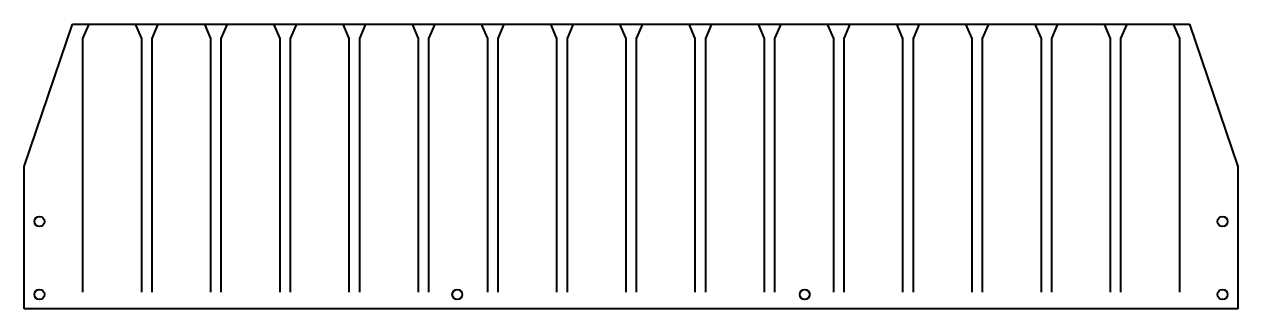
# Model space of a CAD drawing. Header units: inches. Extents: x -128 to 128, y -32 to 28.
import ezdxf

# ---------------------------------------------------------------- set-up
doc = ezdxf.new("R2010")
doc.units = ezdxf.units.IN
doc.header["$MEASUREMENT"] = 0
doc.layers.add('ModelSketch_Visible', color=7, linetype='Continuous', lineweight=40)

msp = doc.modelspace()

# ---------------------------------------------------------------- linework, layer by layer
at = {"layer": 'ModelSketch_Visible'}
for p, q in [((-128, -1.9), (-117.8, 28.1)), ((-117.8, 28.1), (117.8, 28.1)), ((-114.4, 28.1), (-115.7, 25.1)), ((-104.6, 28.1), (-103.3, 25.1)), ((-99.8, 28.1), (-101.1, 25.1)), ((-90, 28.1), (-88.7, 25.1)), ((-85.2, 28.1), (-86.5, 25.1)), ((-75.4, 28.1), (-74.1, 25.1)), ((-70.6, 28.1), (-71.9, 25.1)), ((-60.8, 28.1), (-59.5, 25.1)), ((-56, 28.1), (-57.3, 25.1)), ((-46.2, 28.1), (-44.9, 25.1)), ((-41.4, 28.1), (-42.7, 25.1)), ((-31.6, 28.1), (-30.3, 25.1)), ((-26.8, 28.1), (-28.1, 25.1)), ((-17, 28.1), (-15.7, 25.1)), ((-12.2, 28.1), (-13.5, 25.1)), ((-2.4, 28.1), (-1.1, 25.1)), ((2.4, 28.1), (1.1, 25.1)), ((12.2, 28.1), (13.5, 25.1)), ((17, 28.1), (15.7, 25.1)), ((26.8, 28.1), (28.1, 25.1)), ((31.6, 28.1), (30.3, 25.1)), ((41.4, 28.1), (42.7, 25.1)), ((46.2, 28.1), (44.9, 25.1)), ((56, 28.1), (57.3, 25.1)), ((60.8, 28.1), (59.5, 25.1)), ((70.6, 28.1), (71.9, 25.1)), ((75.4, 28.1), (74.1, 25.1)), ((85.2, 28.1), (86.5, 25.1)), ((90, 28.1), (88.7, 25.1)), ((99.8, 28.1), (101.1, 25.1)), ((104.6, 28.1), (103.3, 25.1)), ((114.4, 28.1), (115.7, 25.1)), ((117.8, 28.1), (128, -1.9)), ((-115.7, 25.1), (-115.7, -28.4)), ((-103.3, 25.1), (-103.3, -28.4)), ((-101.1, 25.1), (-101.1, -28.4)), ((-88.7, 25.1), (-88.7, -28.4)), ((-86.5, 25.1), (-86.5, -28.4)), ((-74.1, 25.1), (-74.1, -28.4)), ((-71.9, 25.1), (-71.9, -28.4)), ((-59.5, 25.1), (-59.5, -28.4)), ((-57.3, 25.1), (-57.3, -28.4)), ((-44.9, 25.1), (-44.9, -28.4)), ((-42.7, 25.1), (-42.7, -28.4)), ((-30.3, 25.1), (-30.3, -28.4)), ((-28.1, 25.1), (-28.1, -28.4)), ((-15.7, 25.1), (-15.7, -28.4)), ((-13.5, 25.1), (-13.5, -28.4)), ((-1.1, 25.1), (-1.1, -28.4)), ((1.1, 25.1), (1.1, -28.4)), ((13.5, 25.1), (13.5, -28.4)), ((15.7, 25.1), (15.7, -28.4)), ((28.1, 25.1), (28.1, -28.4)), ((30.3, 25.1), (30.3, -28.4)), ((42.7, 25.1), (42.7, -28.4)), ((44.9, 25.1), (44.9, -28.4)), ((57.3, 25.1), (57.3, -28.4)), ((59.5, 25.1), (59.5, -28.4)), ((71.9, 25.1), (71.9, -28.4)), ((74.1, 25.1), (74.1, -28.4)), ((86.5, 25.1), (86.5, -28.4)), ((88.7, 25.1), (88.7, -28.4)), ((101.1, 25.1), (101.1, -28.4)), ((103.3, 25.1), (103.3, -28.4)), ((115.7, 25.1), (115.7, -28.4)), ((-128, -31.9), (-128, -1.9)), ((128, -1.9), (128, -31.9)), ((128, -31.9), (-128, -31.9))]:
    msp.add_line(p, q, dxfattribs=at)
for centre in [(-124.8, -13.5), (124.8, -13.5), (-124.8, -28.9), (-36.65, -28.9), (36.65, -28.9), (124.8, -28.9)]:
    msp.add_circle(centre, 1.05, dxfattribs=at)

doc.saveas('drawing.dxf')
